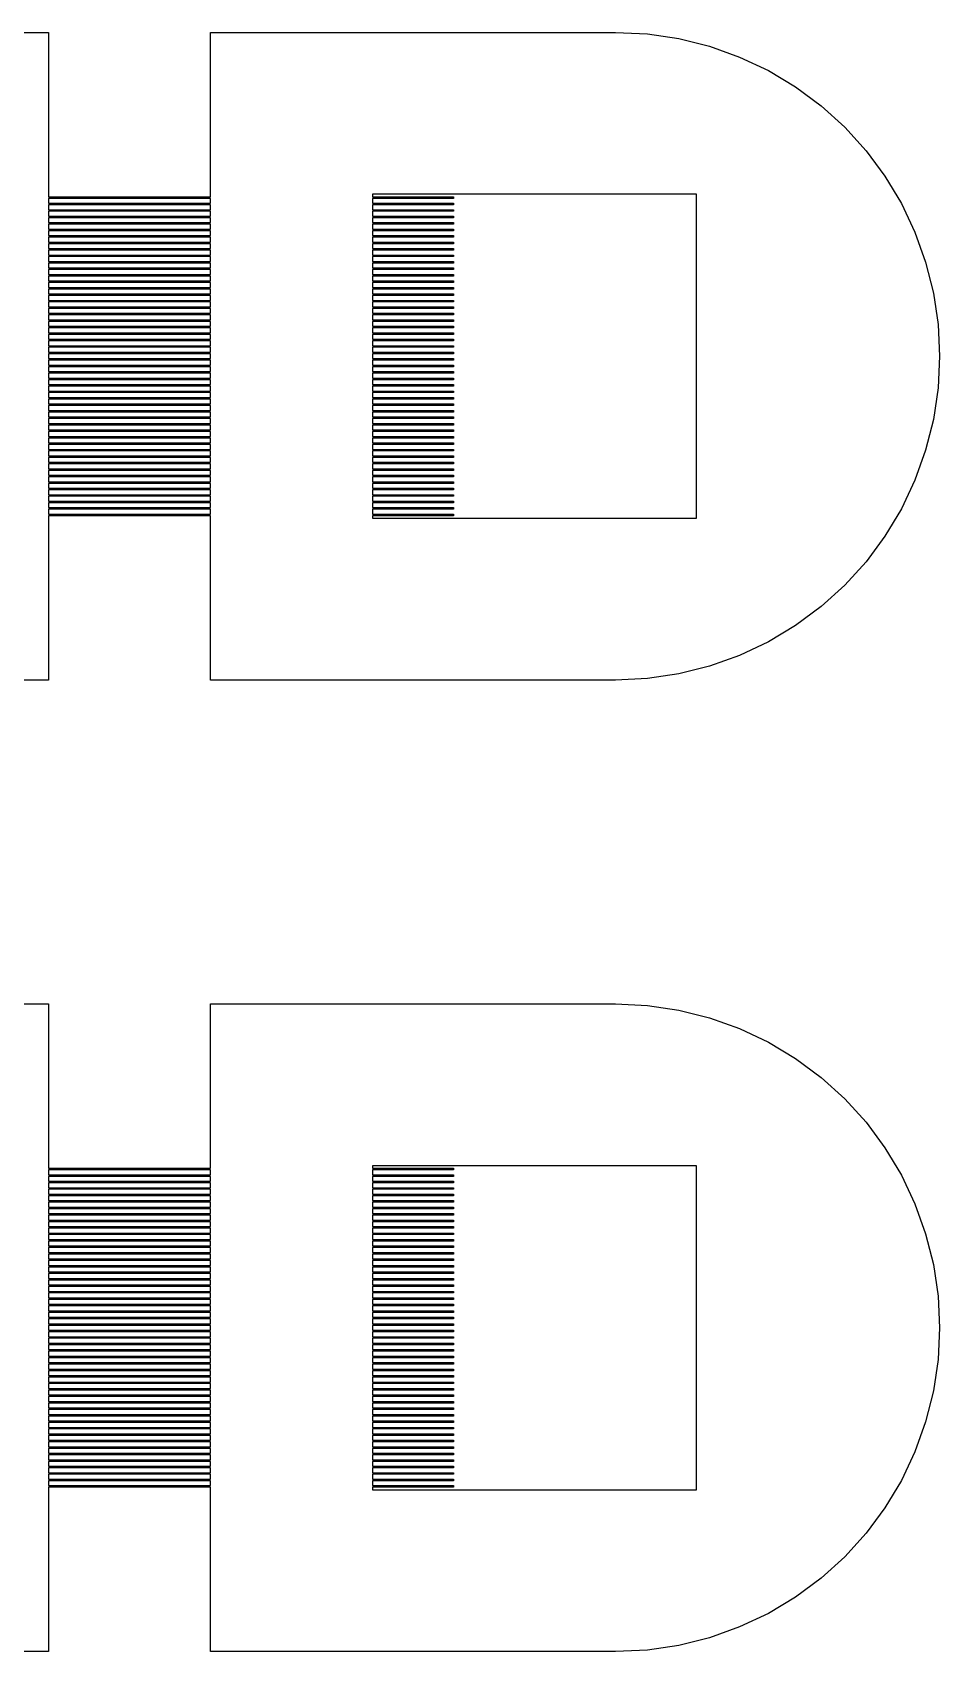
# Model space of a CAD drawing. Extents: x -16 to 83, y -18 to 83.
# Drawn here: x 40.4 to 46, y 18.5 to 28.5 of the extents above; entities that cross this region are included whole.
import ezdxf

# ---------------------------------------------------------------- set-up
doc = ezdxf.new("R2010")
doc.units = 0

msp = doc.modelspace()

# ---------------------------------------------------------------- linework, layer by layer
for p, q in [((38, 28.5), (40.5, 28.5)), ((40.5, 28.5), (40.5, 27.485)), ((41.5, 27.485), (41.5, 28.5)), ((41.5, 28.5), (44, 28.5)), ((44, 28.5), (44.196, 28.4904)), ((44.196, 28.4904), (44.3902, 28.4616)), ((44.3902, 28.4616), (44.5806, 28.4139)), ((44.5806, 28.4139), (44.7654, 28.3477)), ((44.7654, 28.3477), (44.9428, 28.2638)), ((44.9428, 28.2638), (45.1111, 28.1629)), ((45.1111, 28.1629), (45.2688, 28.046)), ((45.2688, 28.046), (45.4142, 27.9142)), ((45.4142, 27.9142), (45.546, 27.7688)), ((45.546, 27.7688), (45.6629, 27.6111)), ((45.6629, 27.6111), (45.7638, 27.4428)), ((44.5, 27.5), (42.5, 27.5)), ((42.5, 27.5), (42.5, 27.485)), ((44.5, 25.5), (44.5, 27.5)), ((40.5, 27.485), (41.5, 27.485)), ((41.5, 27.475), (40.5, 27.475)), ((40.5, 27.475), (40.5, 27.445)), ((40.5, 27.445), (41.5, 27.445)), ((41.5, 27.435), (40.5, 27.435)), ((40.5, 27.435), (40.5, 27.405)), ((40.5, 27.405), (41.5, 27.405)), ((41.5, 27.445), (41.5, 27.475)), ((41.5, 27.405), (41.5, 27.435)), ((42.5, 27.485), (43, 27.485)), ((43, 27.475), (42.5, 27.475)), ((42.5, 27.475), (42.5, 27.445)), ((42.5, 27.445), (43, 27.445)), ((43, 27.435), (42.5, 27.435)), ((42.5, 27.435), (42.5, 27.405)), ((42.5, 27.405), (43, 27.405)), ((43, 27.485), (43, 27.475)), ((43, 27.445), (43, 27.435)), ((43, 27.405), (43, 27.395)), ((45.7638, 27.4428), (45.8477, 27.2654)), ((41.5, 27.395), (40.5, 27.395)), ((40.5, 27.395), (40.5, 27.365)), ((40.5, 27.365), (41.5, 27.365)), ((41.5, 27.355), (40.5, 27.355)), ((40.5, 27.355), (40.5, 27.325)), ((40.5, 27.325), (41.5, 27.325)), ((41.5, 27.315), (40.5, 27.315)), ((40.5, 27.315), (40.5, 27.285)), ((41.5, 27.365), (41.5, 27.395)), ((41.5, 27.325), (41.5, 27.355)), ((41.5, 27.285), (41.5, 27.315)), ((43, 27.395), (42.5, 27.395)), ((42.5, 27.395), (42.5, 27.365)), ((42.5, 27.365), (43, 27.365)), ((43, 27.355), (42.5, 27.355)), ((42.5, 27.355), (42.5, 27.325)), ((42.5, 27.325), (43, 27.325)), ((43, 27.315), (42.5, 27.315)), ((42.5, 27.315), (42.5, 27.285)), ((43, 27.365), (43, 27.355)), ((43, 27.325), (43, 27.315)), ((40.5, 27.285), (41.5, 27.285)), ((41.5, 27.275), (40.5, 27.275)), ((40.5, 27.275), (40.5, 27.245)), ((40.5, 27.245), (41.5, 27.245)), ((41.5, 27.235), (40.5, 27.235)), ((40.5, 27.235), (40.5, 27.205)), ((40.5, 27.205), (41.5, 27.205)), ((41.5, 27.245), (41.5, 27.275)), ((41.5, 27.205), (41.5, 27.235)), ((42.5, 27.285), (43, 27.285)), ((43, 27.275), (42.5, 27.275)), ((42.5, 27.275), (42.5, 27.245)), ((42.5, 27.245), (43, 27.245)), ((43, 27.235), (42.5, 27.235)), ((42.5, 27.235), (42.5, 27.205)), ((42.5, 27.205), (43, 27.205)), ((43, 27.285), (43, 27.275)), ((43, 27.245), (43, 27.235)), ((43, 27.205), (43, 27.195)), ((45.8477, 27.2654), (45.9139, 27.0806)), ((41.5, 27.195), (40.5, 27.195)), ((40.5, 27.195), (40.5, 27.165)), ((40.5, 27.165), (41.5, 27.165)), ((41.5, 27.155), (40.5, 27.155)), ((40.5, 27.155), (40.5, 27.125)), ((40.5, 27.125), (41.5, 27.125)), ((41.5, 27.115), (40.5, 27.115)), ((40.5, 27.115), (40.5, 27.085)), ((41.5, 27.165), (41.5, 27.195)), ((41.5, 27.125), (41.5, 27.155)), ((41.5, 27.085), (41.5, 27.115)), ((43, 27.195), (42.5, 27.195)), ((42.5, 27.195), (42.5, 27.165)), ((42.5, 27.165), (43, 27.165)), ((43, 27.155), (42.5, 27.155)), ((42.5, 27.155), (42.5, 27.125)), ((42.5, 27.125), (43, 27.125)), ((43, 27.115), (42.5, 27.115)), ((42.5, 27.115), (42.5, 27.085)), ((43, 27.165), (43, 27.155)), ((43, 27.125), (43, 27.115)), ((40.5, 27.085), (41.5, 27.085)), ((41.5, 27.075), (40.5, 27.075)), ((40.5, 27.075), (40.5, 27.045)), ((40.5, 27.045), (41.5, 27.045)), ((41.5, 27.035), (40.5, 27.035)), ((40.5, 27.035), (40.5, 27.005)), ((40.5, 27.005), (41.5, 27.005)), ((41.5, 27.045), (41.5, 27.075)), ((41.5, 27.005), (41.5, 27.035)), ((42.5, 27.085), (43, 27.085)), ((43, 27.075), (42.5, 27.075)), ((42.5, 27.075), (42.5, 27.045)), ((42.5, 27.045), (43, 27.045)), ((43, 27.035), (42.5, 27.035)), ((42.5, 27.035), (42.5, 27.005)), ((42.5, 27.005), (43, 27.005)), ((43, 27.085), (43, 27.075)), ((43, 27.045), (43, 27.035)), ((43, 27.005), (43, 26.995)), ((45.9139, 27.0806), (45.9616, 26.8902)), ((41.5, 26.995), (40.5, 26.995)), ((40.5, 26.995), (40.5, 26.965)), ((40.5, 26.965), (41.5, 26.965)), ((41.5, 26.955), (40.5, 26.955)), ((40.5, 26.955), (40.5, 26.925)), ((40.5, 26.925), (41.5, 26.925)), ((41.5, 26.915), (40.5, 26.915)), ((40.5, 26.915), (40.5, 26.885)), ((41.5, 26.965), (41.5, 26.995)), ((41.5, 26.925), (41.5, 26.955)), ((41.5, 26.885), (41.5, 26.915)), ((43, 26.995), (42.5, 26.995)), ((42.5, 26.995), (42.5, 26.965)), ((42.5, 26.965), (43, 26.965)), ((43, 26.955), (42.5, 26.955)), ((42.5, 26.955), (42.5, 26.925)), ((42.5, 26.925), (43, 26.925)), ((43, 26.915), (42.5, 26.915)), ((42.5, 26.915), (42.5, 26.885)), ((43, 26.965), (43, 26.955)), ((43, 26.925), (43, 26.915)), ((40.5, 26.885), (41.5, 26.885)), ((41.5, 26.875), (40.5, 26.875)), ((40.5, 26.875), (40.5, 26.845)), ((40.5, 26.845), (41.5, 26.845)), ((41.5, 26.835), (40.5, 26.835)), ((40.5, 26.835), (40.5, 26.805)), ((40.5, 26.805), (41.5, 26.805)), ((41.5, 26.845), (41.5, 26.875)), ((41.5, 26.805), (41.5, 26.835)), ((42.5, 26.885), (43, 26.885)), ((43, 26.875), (42.5, 26.875)), ((42.5, 26.875), (42.5, 26.845)), ((42.5, 26.845), (43, 26.845)), ((43, 26.835), (42.5, 26.835)), ((42.5, 26.835), (42.5, 26.805)), ((42.5, 26.805), (43, 26.805)), ((43, 26.885), (43, 26.875)), ((43, 26.845), (43, 26.835)), ((43, 26.805), (43, 26.795)), ((45.9616, 26.8902), (45.9904, 26.696)), ((41.5, 26.795), (40.5, 26.795)), ((40.5, 26.795), (40.5, 26.765)), ((40.5, 26.765), (41.5, 26.765)), ((41.5, 26.755), (40.5, 26.755)), ((40.5, 26.755), (40.5, 26.725)), ((40.5, 26.725), (41.5, 26.725)), ((41.5, 26.715), (40.5, 26.715)), ((40.5, 26.715), (40.5, 26.685)), ((41.5, 26.765), (41.5, 26.795)), ((41.5, 26.725), (41.5, 26.755)), ((41.5, 26.685), (41.5, 26.715)), ((43, 26.795), (42.5, 26.795)), ((42.5, 26.795), (42.5, 26.765)), ((42.5, 26.765), (43, 26.765)), ((43, 26.755), (42.5, 26.755)), ((42.5, 26.755), (42.5, 26.725)), ((42.5, 26.725), (43, 26.725)), ((43, 26.715), (42.5, 26.715)), ((42.5, 26.715), (42.5, 26.685)), ((43, 26.765), (43, 26.755)), ((43, 26.725), (43, 26.715)), ((40.5, 26.685), (41.5, 26.685)), ((41.5, 26.675), (40.5, 26.675)), ((40.5, 26.675), (40.5, 26.645)), ((40.5, 26.645), (41.5, 26.645)), ((41.5, 26.635), (40.5, 26.635)), ((40.5, 26.635), (40.5, 26.605)), ((40.5, 26.605), (41.5, 26.605)), ((41.5, 26.645), (41.5, 26.675)), ((41.5, 26.605), (41.5, 26.635)), ((42.5, 26.685), (43, 26.685)), ((43, 26.675), (42.5, 26.675)), ((42.5, 26.675), (42.5, 26.645)), ((42.5, 26.645), (43, 26.645)), ((43, 26.635), (42.5, 26.635)), ((42.5, 26.635), (42.5, 26.605)), ((42.5, 26.605), (43, 26.605)), ((43, 26.685), (43, 26.675)), ((43, 26.645), (43, 26.635)), ((43, 26.605), (43, 26.595)), ((45.9904, 26.696), (46, 26.5)), ((41.5, 26.595), (40.5, 26.595)), ((40.5, 26.595), (40.5, 26.565)), ((40.5, 26.565), (41.5, 26.565)), ((41.5, 26.555), (40.5, 26.555)), ((40.5, 26.555), (40.5, 26.525)), ((40.5, 26.525), (41.5, 26.525)), ((41.5, 26.515), (40.5, 26.515)), ((40.5, 26.515), (40.5, 26.485)), ((41.5, 26.565), (41.5, 26.595)), ((41.5, 26.525), (41.5, 26.555)), ((41.5, 26.485), (41.5, 26.515)), ((43, 26.595), (42.5, 26.595)), ((42.5, 26.595), (42.5, 26.565)), ((42.5, 26.565), (43, 26.565)), ((43, 26.555), (42.5, 26.555)), ((42.5, 26.555), (42.5, 26.525)), ((42.5, 26.525), (43, 26.525)), ((43, 26.515), (42.5, 26.515)), ((42.5, 26.515), (42.5, 26.485)), ((43, 26.565), (43, 26.555)), ((43, 26.525), (43, 26.515)), ((46, 26.5), (45.9904, 26.304)), ((40.5, 26.485), (41.5, 26.485)), ((41.5, 26.475), (40.5, 26.475)), ((40.5, 26.475), (40.5, 26.445)), ((40.5, 26.445), (41.5, 26.445)), ((41.5, 26.435), (40.5, 26.435)), ((40.5, 26.435), (40.5, 26.405)), ((40.5, 26.405), (41.5, 26.405)), ((41.5, 26.445), (41.5, 26.475)), ((41.5, 26.405), (41.5, 26.435)), ((42.5, 26.485), (43, 26.485)), ((43, 26.475), (42.5, 26.475)), ((42.5, 26.475), (42.5, 26.445)), ((42.5, 26.445), (43, 26.445)), ((43, 26.435), (42.5, 26.435)), ((42.5, 26.435), (42.5, 26.405)), ((42.5, 26.405), (43, 26.405)), ((43, 26.485), (43, 26.475)), ((43, 26.445), (43, 26.435)), ((43, 26.405), (43, 26.395)), ((41.5, 26.395), (40.5, 26.395)), ((40.5, 26.395), (40.5, 26.365)), ((40.5, 26.365), (41.5, 26.365)), ((41.5, 26.355), (40.5, 26.355)), ((40.5, 26.355), (40.5, 26.325)), ((40.5, 26.325), (41.5, 26.325)), ((41.5, 26.315), (40.5, 26.315)), ((40.5, 26.315), (40.5, 26.285)), ((41.5, 26.365), (41.5, 26.395)), ((41.5, 26.325), (41.5, 26.355)), ((41.5, 26.285), (41.5, 26.315)), ((43, 26.395), (42.5, 26.395)), ((42.5, 26.395), (42.5, 26.365)), ((42.5, 26.365), (43, 26.365)), ((43, 26.355), (42.5, 26.355)), ((42.5, 26.355), (42.5, 26.325)), ((42.5, 26.325), (43, 26.325)), ((43, 26.315), (42.5, 26.315)), ((42.5, 26.315), (42.5, 26.285)), ((43, 26.365), (43, 26.355)), ((43, 26.325), (43, 26.315)), ((45.9904, 26.304), (45.9616, 26.1098)), ((40.5, 26.285), (41.5, 26.285)), ((41.5, 26.275), (40.5, 26.275)), ((40.5, 26.275), (40.5, 26.245)), ((40.5, 26.245), (41.5, 26.245)), ((41.5, 26.235), (40.5, 26.235)), ((40.5, 26.235), (40.5, 26.205)), ((40.5, 26.205), (41.5, 26.205)), ((41.5, 26.245), (41.5, 26.275)), ((41.5, 26.205), (41.5, 26.235)), ((42.5, 26.285), (43, 26.285)), ((43, 26.275), (42.5, 26.275)), ((42.5, 26.275), (42.5, 26.245)), ((42.5, 26.245), (43, 26.245)), ((43, 26.235), (42.5, 26.235)), ((42.5, 26.235), (42.5, 26.205)), ((42.5, 26.205), (43, 26.205)), ((43, 26.285), (43, 26.275)), ((43, 26.245), (43, 26.235)), ((43, 26.205), (43, 26.195)), ((41.5, 26.195), (40.5, 26.195)), ((40.5, 26.195), (40.5, 26.165)), ((40.5, 26.165), (41.5, 26.165)), ((41.5, 26.155), (40.5, 26.155)), ((40.5, 26.155), (40.5, 26.125)), ((40.5, 26.125), (41.5, 26.125)), ((41.5, 26.115), (40.5, 26.115)), ((40.5, 26.115), (40.5, 26.085)), ((41.5, 26.165), (41.5, 26.195)), ((41.5, 26.125), (41.5, 26.155)), ((41.5, 26.085), (41.5, 26.115)), ((43, 26.195), (42.5, 26.195)), ((42.5, 26.195), (42.5, 26.165)), ((42.5, 26.165), (43, 26.165)), ((43, 26.155), (42.5, 26.155)), ((42.5, 26.155), (42.5, 26.125)), ((42.5, 26.125), (43, 26.125)), ((43, 26.115), (42.5, 26.115)), ((42.5, 26.115), (42.5, 26.085)), ((43, 26.165), (43, 26.155)), ((43, 26.125), (43, 26.115)), ((45.9616, 26.1098), (45.9139, 25.9194)), ((40.5, 26.085), (41.5, 26.085)), ((41.5, 26.075), (40.5, 26.075)), ((40.5, 26.075), (40.5, 26.045)), ((40.5, 26.045), (41.5, 26.045)), ((41.5, 26.035), (40.5, 26.035)), ((40.5, 26.035), (40.5, 26.005)), ((40.5, 26.005), (41.5, 26.005)), ((41.5, 26.045), (41.5, 26.075)), ((41.5, 26.005), (41.5, 26.035)), ((42.5, 26.085), (43, 26.085)), ((43, 26.075), (42.5, 26.075)), ((42.5, 26.075), (42.5, 26.045)), ((42.5, 26.045), (43, 26.045)), ((43, 26.035), (42.5, 26.035)), ((42.5, 26.035), (42.5, 26.005)), ((42.5, 26.005), (43, 26.005)), ((43, 26.085), (43, 26.075)), ((43, 26.045), (43, 26.035)), ((43, 26.005), (43, 25.995)), ((41.5, 25.995), (40.5, 25.995)), ((40.5, 25.995), (40.5, 25.965)), ((40.5, 25.965), (41.5, 25.965)), ((41.5, 25.955), (40.5, 25.955)), ((40.5, 25.955), (40.5, 25.925)), ((40.5, 25.925), (41.5, 25.925)), ((41.5, 25.915), (40.5, 25.915)), ((40.5, 25.915), (40.5, 25.885)), ((41.5, 25.965), (41.5, 25.995)), ((41.5, 25.925), (41.5, 25.955)), ((41.5, 25.885), (41.5, 25.915)), ((43, 25.995), (42.5, 25.995)), ((42.5, 25.995), (42.5, 25.965)), ((42.5, 25.965), (43, 25.965)), ((43, 25.955), (42.5, 25.955)), ((42.5, 25.955), (42.5, 25.925)), ((42.5, 25.925), (43, 25.925)), ((43, 25.915), (42.5, 25.915)), ((42.5, 25.915), (42.5, 25.885)), ((43, 25.965), (43, 25.955)), ((43, 25.925), (43, 25.915)), ((45.9139, 25.9194), (45.8477, 25.7346)), ((40.5, 25.885), (41.5, 25.885)), ((41.5, 25.875), (40.5, 25.875)), ((40.5, 25.875), (40.5, 25.845)), ((40.5, 25.845), (41.5, 25.845)), ((41.5, 25.835), (40.5, 25.835)), ((40.5, 25.835), (40.5, 25.805)), ((40.5, 25.805), (41.5, 25.805)), ((41.5, 25.845), (41.5, 25.875)), ((41.5, 25.805), (41.5, 25.835)), ((42.5, 25.885), (43, 25.885)), ((43, 25.875), (42.5, 25.875)), ((42.5, 25.875), (42.5, 25.845)), ((42.5, 25.845), (43, 25.845)), ((43, 25.835), (42.5, 25.835)), ((42.5, 25.835), (42.5, 25.805)), ((42.5, 25.805), (43, 25.805)), ((43, 25.885), (43, 25.875)), ((43, 25.845), (43, 25.835)), ((43, 25.805), (43, 25.795)), ((41.5, 25.795), (40.5, 25.795)), ((40.5, 25.795), (40.5, 25.765)), ((40.5, 25.765), (41.5, 25.765)), ((41.5, 25.755), (40.5, 25.755)), ((40.5, 25.755), (40.5, 25.725)), ((40.5, 25.725), (41.5, 25.725)), ((41.5, 25.715), (40.5, 25.715)), ((40.5, 25.715), (40.5, 25.685)), ((41.5, 25.765), (41.5, 25.795)), ((41.5, 25.725), (41.5, 25.755)), ((41.5, 25.685), (41.5, 25.715)), ((43, 25.795), (42.5, 25.795)), ((42.5, 25.795), (42.5, 25.765)), ((42.5, 25.765), (43, 25.765)), ((43, 25.755), (42.5, 25.755)), ((42.5, 25.755), (42.5, 25.725)), ((42.5, 25.725), (43, 25.725)), ((43, 25.715), (42.5, 25.715)), ((42.5, 25.715), (42.5, 25.685)), ((43, 25.765), (43, 25.755)), ((43, 25.725), (43, 25.715)), ((45.8477, 25.7346), (45.7638, 25.5572)), ((40.5, 25.685), (41.5, 25.685)), ((41.5, 25.675), (40.5, 25.675)), ((40.5, 25.675), (40.5, 25.645)), ((40.5, 25.645), (41.5, 25.645)), ((41.5, 25.635), (40.5, 25.635)), ((40.5, 25.635), (40.5, 25.605)), ((40.5, 25.605), (41.5, 25.605)), ((41.5, 25.645), (41.5, 25.675)), ((41.5, 25.605), (41.5, 25.635)), ((42.5, 25.685), (43, 25.685)), ((43, 25.675), (42.5, 25.675)), ((42.5, 25.675), (42.5, 25.645)), ((42.5, 25.645), (43, 25.645)), ((43, 25.635), (42.5, 25.635)), ((42.5, 25.635), (42.5, 25.605)), ((42.5, 25.605), (43, 25.605)), ((43, 25.685), (43, 25.675)), ((43, 25.645), (43, 25.635)), ((43, 25.605), (43, 25.595)), ((41.5, 25.595), (40.5, 25.595)), ((40.5, 25.595), (40.5, 25.565)), ((40.5, 25.565), (41.5, 25.565)), ((41.5, 25.555), (40.5, 25.555)), ((40.5, 25.555), (40.5, 25.525)), ((40.5, 25.525), (41.5, 25.525)), ((41.5, 25.515), (40.5, 25.515)), ((40.5, 25.515), (40.5, 24.5)), ((41.5, 25.565), (41.5, 25.595)), ((41.5, 25.525), (41.5, 25.555)), ((41.5, 24.5), (41.5, 25.515)), ((43, 25.595), (42.5, 25.595)), ((42.5, 25.595), (42.5, 25.565)), ((42.5, 25.565), (43, 25.565)), ((43, 25.555), (42.5, 25.555)), ((42.5, 25.555), (42.5, 25.525)), ((42.5, 25.525), (43, 25.525)), ((43, 25.515), (42.5, 25.515)), ((42.5, 25.515), (42.5, 25.5)), ((42.5, 25.5), (44.5, 25.5)), ((43, 25.565), (43, 25.555)), ((43, 25.525), (43, 25.515)), ((45.7638, 25.5572), (45.6629, 25.3889)), ((45.6629, 25.3889), (45.546, 25.2312)), ((45.546, 25.2312), (45.4142, 25.0858)), ((45.4142, 25.0858), (45.2688, 24.954)), ((45.2688, 24.954), (45.1111, 24.8371)), ((45.1111, 24.8371), (44.9428, 24.7362)), ((44.9428, 24.7362), (44.7654, 24.6523)), ((44.7654, 24.6523), (44.5806, 24.5861)), ((40.5, 24.5), (38, 24.5)), ((44, 24.5), (41.5, 24.5)), ((44.196, 24.5096), (44, 24.5)), ((44.3902, 24.5384), (44.196, 24.5096)), ((44.5806, 24.5861), (44.3902, 24.5384)), ((38, 22.5), (40.5, 22.5)), ((40.5, 22.5), (40.5, 21.485)), ((41.5, 21.485), (41.5, 22.5)), ((41.5, 22.5), (44, 22.5)), ((44, 22.5), (44.196, 22.4904)), ((44.196, 22.4904), (44.3902, 22.4616)), ((44.3902, 22.4616), (44.5806, 22.4139)), ((44.5806, 22.4139), (44.7654, 22.3477)), ((44.7654, 22.3477), (44.9428, 22.2638)), ((44.9428, 22.2638), (45.1111, 22.1629)), ((45.1111, 22.1629), (45.2688, 22.046)), ((45.2688, 22.046), (45.4142, 21.9142)), ((45.4142, 21.9142), (45.546, 21.7688)), ((45.546, 21.7688), (45.6629, 21.6111)), ((45.6629, 21.6111), (45.7638, 21.4428)), ((44.5, 21.5), (42.5, 21.5)), ((42.5, 21.5), (42.5, 21.485)), ((44.5, 19.5), (44.5, 21.5)), ((40.5, 21.485), (41.5, 21.485)), ((41.5, 21.475), (40.5, 21.475)), ((40.5, 21.475), (40.5, 21.445)), ((40.5, 21.445), (41.5, 21.445)), ((41.5, 21.435), (40.5, 21.435)), ((40.5, 21.435), (40.5, 21.405)), ((40.5, 21.405), (41.5, 21.405)), ((41.5, 21.445), (41.5, 21.475)), ((41.5, 21.405), (41.5, 21.435)), ((42.5, 21.485), (43, 21.485)), ((43, 21.475), (42.5, 21.475)), ((42.5, 21.475), (42.5, 21.445)), ((42.5, 21.445), (43, 21.445)), ((43, 21.435), (42.5, 21.435)), ((42.5, 21.435), (42.5, 21.405)), ((42.5, 21.405), (43, 21.405)), ((43, 21.485), (43, 21.475)), ((43, 21.445), (43, 21.435)), ((43, 21.405), (43, 21.395)), ((45.7638, 21.4428), (45.8477, 21.2654)), ((41.5, 21.395), (40.5, 21.395)), ((40.5, 21.395), (40.5, 21.365)), ((40.5, 21.365), (41.5, 21.365)), ((41.5, 21.355), (40.5, 21.355)), ((40.5, 21.355), (40.5, 21.325)), ((40.5, 21.325), (41.5, 21.325)), ((41.5, 21.315), (40.5, 21.315)), ((40.5, 21.315), (40.5, 21.285)), ((41.5, 21.365), (41.5, 21.395)), ((41.5, 21.325), (41.5, 21.355)), ((41.5, 21.285), (41.5, 21.315)), ((43, 21.395), (42.5, 21.395)), ((42.5, 21.395), (42.5, 21.365)), ((42.5, 21.365), (43, 21.365)), ((43, 21.355), (42.5, 21.355)), ((42.5, 21.355), (42.5, 21.325)), ((42.5, 21.325), (43, 21.325)), ((43, 21.315), (42.5, 21.315)), ((42.5, 21.315), (42.5, 21.285)), ((43, 21.365), (43, 21.355)), ((43, 21.325), (43, 21.315)), ((40.5, 21.285), (41.5, 21.285)), ((41.5, 21.275), (40.5, 21.275)), ((40.5, 21.275), (40.5, 21.245)), ((40.5, 21.245), (41.5, 21.245)), ((41.5, 21.235), (40.5, 21.235)), ((40.5, 21.235), (40.5, 21.205)), ((40.5, 21.205), (41.5, 21.205)), ((41.5, 21.245), (41.5, 21.275)), ((41.5, 21.205), (41.5, 21.235)), ((42.5, 21.285), (43, 21.285)), ((43, 21.275), (42.5, 21.275)), ((42.5, 21.275), (42.5, 21.245)), ((42.5, 21.245), (43, 21.245)), ((43, 21.235), (42.5, 21.235)), ((42.5, 21.235), (42.5, 21.205)), ((42.5, 21.205), (43, 21.205)), ((43, 21.285), (43, 21.275)), ((43, 21.245), (43, 21.235)), ((43, 21.205), (43, 21.195)), ((45.8477, 21.2654), (45.9139, 21.0806)), ((41.5, 21.195), (40.5, 21.195)), ((40.5, 21.195), (40.5, 21.165)), ((40.5, 21.165), (41.5, 21.165)), ((41.5, 21.155), (40.5, 21.155)), ((40.5, 21.155), (40.5, 21.125)), ((40.5, 21.125), (41.5, 21.125)), ((41.5, 21.115), (40.5, 21.115)), ((40.5, 21.115), (40.5, 21.085)), ((41.5, 21.165), (41.5, 21.195)), ((41.5, 21.125), (41.5, 21.155)), ((41.5, 21.085), (41.5, 21.115)), ((43, 21.195), (42.5, 21.195)), ((42.5, 21.195), (42.5, 21.165)), ((42.5, 21.165), (43, 21.165)), ((43, 21.155), (42.5, 21.155)), ((42.5, 21.155), (42.5, 21.125)), ((42.5, 21.125), (43, 21.125)), ((43, 21.115), (42.5, 21.115)), ((42.5, 21.115), (42.5, 21.085)), ((43, 21.165), (43, 21.155)), ((43, 21.125), (43, 21.115)), ((40.5, 21.085), (41.5, 21.085)), ((41.5, 21.075), (40.5, 21.075)), ((40.5, 21.075), (40.5, 21.045)), ((40.5, 21.045), (41.5, 21.045)), ((41.5, 21.035), (40.5, 21.035)), ((40.5, 21.035), (40.5, 21.005)), ((40.5, 21.005), (41.5, 21.005)), ((41.5, 21.045), (41.5, 21.075)), ((41.5, 21.005), (41.5, 21.035)), ((42.5, 21.085), (43, 21.085)), ((43, 21.075), (42.5, 21.075)), ((42.5, 21.075), (42.5, 21.045)), ((42.5, 21.045), (43, 21.045)), ((43, 21.035), (42.5, 21.035)), ((42.5, 21.035), (42.5, 21.005)), ((42.5, 21.005), (43, 21.005)), ((43, 21.085), (43, 21.075)), ((43, 21.045), (43, 21.035)), ((43, 21.005), (43, 20.995)), ((45.9139, 21.0806), (45.9616, 20.8902)), ((41.5, 20.995), (40.5, 20.995)), ((40.5, 20.995), (40.5, 20.965)), ((40.5, 20.965), (41.5, 20.965)), ((41.5, 20.955), (40.5, 20.955)), ((40.5, 20.955), (40.5, 20.925)), ((40.5, 20.925), (41.5, 20.925)), ((41.5, 20.915), (40.5, 20.915)), ((40.5, 20.915), (40.5, 20.885)), ((41.5, 20.965), (41.5, 20.995)), ((41.5, 20.925), (41.5, 20.955)), ((41.5, 20.885), (41.5, 20.915)), ((43, 20.995), (42.5, 20.995)), ((42.5, 20.995), (42.5, 20.965)), ((42.5, 20.965), (43, 20.965)), ((43, 20.955), (42.5, 20.955)), ((42.5, 20.955), (42.5, 20.925)), ((42.5, 20.925), (43, 20.925)), ((43, 20.915), (42.5, 20.915)), ((42.5, 20.915), (42.5, 20.885)), ((43, 20.965), (43, 20.955)), ((43, 20.925), (43, 20.915)), ((40.5, 20.885), (41.5, 20.885)), ((41.5, 20.875), (40.5, 20.875)), ((40.5, 20.875), (40.5, 20.845)), ((40.5, 20.845), (41.5, 20.845)), ((41.5, 20.835), (40.5, 20.835)), ((40.5, 20.835), (40.5, 20.805)), ((40.5, 20.805), (41.5, 20.805)), ((41.5, 20.845), (41.5, 20.875)), ((41.5, 20.805), (41.5, 20.835)), ((42.5, 20.885), (43, 20.885)), ((43, 20.875), (42.5, 20.875)), ((42.5, 20.875), (42.5, 20.845)), ((42.5, 20.845), (43, 20.845)), ((43, 20.835), (42.5, 20.835)), ((42.5, 20.835), (42.5, 20.805)), ((42.5, 20.805), (43, 20.805)), ((43, 20.885), (43, 20.875)), ((43, 20.845), (43, 20.835)), ((43, 20.805), (43, 20.795)), ((45.9616, 20.8902), (45.9904, 20.696)), ((41.5, 20.795), (40.5, 20.795)), ((40.5, 20.795), (40.5, 20.765)), ((40.5, 20.765), (41.5, 20.765)), ((41.5, 20.755), (40.5, 20.755)), ((40.5, 20.755), (40.5, 20.725)), ((40.5, 20.725), (41.5, 20.725)), ((41.5, 20.715), (40.5, 20.715)), ((40.5, 20.715), (40.5, 20.685)), ((41.5, 20.765), (41.5, 20.795)), ((41.5, 20.725), (41.5, 20.755)), ((41.5, 20.685), (41.5, 20.715)), ((43, 20.795), (42.5, 20.795)), ((42.5, 20.795), (42.5, 20.765)), ((42.5, 20.765), (43, 20.765)), ((43, 20.755), (42.5, 20.755)), ((42.5, 20.755), (42.5, 20.725)), ((42.5, 20.725), (43, 20.725)), ((43, 20.715), (42.5, 20.715)), ((42.5, 20.715), (42.5, 20.685)), ((43, 20.765), (43, 20.755)), ((43, 20.725), (43, 20.715)), ((40.5, 20.685), (41.5, 20.685)), ((41.5, 20.675), (40.5, 20.675)), ((40.5, 20.675), (40.5, 20.645)), ((40.5, 20.645), (41.5, 20.645)), ((41.5, 20.635), (40.5, 20.635)), ((40.5, 20.635), (40.5, 20.605)), ((40.5, 20.605), (41.5, 20.605)), ((41.5, 20.645), (41.5, 20.675)), ((41.5, 20.605), (41.5, 20.635)), ((42.5, 20.685), (43, 20.685)), ((43, 20.675), (42.5, 20.675)), ((42.5, 20.675), (42.5, 20.645)), ((42.5, 20.645), (43, 20.645)), ((43, 20.635), (42.5, 20.635)), ((42.5, 20.635), (42.5, 20.605)), ((42.5, 20.605), (43, 20.605)), ((43, 20.685), (43, 20.675)), ((43, 20.645), (43, 20.635)), ((43, 20.605), (43, 20.595)), ((45.9904, 20.696), (46, 20.5)), ((41.5, 20.595), (40.5, 20.595)), ((40.5, 20.595), (40.5, 20.565)), ((40.5, 20.565), (41.5, 20.565)), ((41.5, 20.555), (40.5, 20.555)), ((40.5, 20.555), (40.5, 20.525)), ((40.5, 20.525), (41.5, 20.525)), ((41.5, 20.515), (40.5, 20.515)), ((40.5, 20.515), (40.5, 20.485)), ((41.5, 20.565), (41.5, 20.595)), ((41.5, 20.525), (41.5, 20.555)), ((41.5, 20.485), (41.5, 20.515)), ((43, 20.595), (42.5, 20.595)), ((42.5, 20.595), (42.5, 20.565)), ((42.5, 20.565), (43, 20.565)), ((43, 20.555), (42.5, 20.555)), ((42.5, 20.555), (42.5, 20.525)), ((42.5, 20.525), (43, 20.525)), ((43, 20.515), (42.5, 20.515)), ((42.5, 20.515), (42.5, 20.485)), ((43, 20.565), (43, 20.555)), ((43, 20.525), (43, 20.515)), ((46, 20.5), (45.9904, 20.304)), ((40.5, 20.485), (41.5, 20.485)), ((41.5, 20.475), (40.5, 20.475)), ((40.5, 20.475), (40.5, 20.445)), ((40.5, 20.445), (41.5, 20.445)), ((41.5, 20.435), (40.5, 20.435)), ((40.5, 20.435), (40.5, 20.405)), ((40.5, 20.405), (41.5, 20.405)), ((41.5, 20.445), (41.5, 20.475)), ((41.5, 20.405), (41.5, 20.435)), ((42.5, 20.485), (43, 20.485)), ((43, 20.475), (42.5, 20.475)), ((42.5, 20.475), (42.5, 20.445)), ((42.5, 20.445), (43, 20.445)), ((43, 20.435), (42.5, 20.435)), ((42.5, 20.435), (42.5, 20.405)), ((42.5, 20.405), (43, 20.405)), ((43, 20.485), (43, 20.475)), ((43, 20.445), (43, 20.435)), ((43, 20.405), (43, 20.395)), ((41.5, 20.395), (40.5, 20.395)), ((40.5, 20.395), (40.5, 20.365)), ((40.5, 20.365), (41.5, 20.365)), ((41.5, 20.355), (40.5, 20.355)), ((40.5, 20.355), (40.5, 20.325)), ((40.5, 20.325), (41.5, 20.325)), ((41.5, 20.315), (40.5, 20.315)), ((40.5, 20.315), (40.5, 20.285)), ((41.5, 20.365), (41.5, 20.395)), ((41.5, 20.325), (41.5, 20.355)), ((41.5, 20.285), (41.5, 20.315)), ((43, 20.395), (42.5, 20.395)), ((42.5, 20.395), (42.5, 20.365)), ((42.5, 20.365), (43, 20.365)), ((43, 20.355), (42.5, 20.355)), ((42.5, 20.355), (42.5, 20.325)), ((42.5, 20.325), (43, 20.325)), ((43, 20.315), (42.5, 20.315)), ((42.5, 20.315), (42.5, 20.285)), ((43, 20.365), (43, 20.355)), ((43, 20.325), (43, 20.315)), ((45.9904, 20.304), (45.9616, 20.1098)), ((40.5, 20.285), (41.5, 20.285)), ((41.5, 20.275), (40.5, 20.275)), ((40.5, 20.275), (40.5, 20.245)), ((40.5, 20.245), (41.5, 20.245)), ((41.5, 20.235), (40.5, 20.235)), ((40.5, 20.235), (40.5, 20.205)), ((40.5, 20.205), (41.5, 20.205)), ((41.5, 20.245), (41.5, 20.275)), ((41.5, 20.205), (41.5, 20.235)), ((42.5, 20.285), (43, 20.285)), ((43, 20.275), (42.5, 20.275)), ((42.5, 20.275), (42.5, 20.245)), ((42.5, 20.245), (43, 20.245)), ((43, 20.235), (42.5, 20.235)), ((42.5, 20.235), (42.5, 20.205)), ((42.5, 20.205), (43, 20.205)), ((43, 20.285), (43, 20.275)), ((43, 20.245), (43, 20.235)), ((43, 20.205), (43, 20.195)), ((41.5, 20.195), (40.5, 20.195)), ((40.5, 20.195), (40.5, 20.165)), ((40.5, 20.165), (41.5, 20.165)), ((41.5, 20.155), (40.5, 20.155)), ((40.5, 20.155), (40.5, 20.125)), ((40.5, 20.125), (41.5, 20.125)), ((41.5, 20.115), (40.5, 20.115)), ((40.5, 20.115), (40.5, 20.085)), ((41.5, 20.165), (41.5, 20.195)), ((41.5, 20.125), (41.5, 20.155)), ((41.5, 20.085), (41.5, 20.115)), ((43, 20.195), (42.5, 20.195)), ((42.5, 20.195), (42.5, 20.165)), ((42.5, 20.165), (43, 20.165)), ((43, 20.155), (42.5, 20.155)), ((42.5, 20.155), (42.5, 20.125)), ((42.5, 20.125), (43, 20.125)), ((43, 20.115), (42.5, 20.115)), ((42.5, 20.115), (42.5, 20.085)), ((43, 20.165), (43, 20.155)), ((43, 20.125), (43, 20.115)), ((45.9616, 20.1098), (45.9139, 19.9194)), ((40.5, 20.085), (41.5, 20.085)), ((41.5, 20.075), (40.5, 20.075)), ((40.5, 20.075), (40.5, 20.045)), ((40.5, 20.045), (41.5, 20.045)), ((41.5, 20.035), (40.5, 20.035)), ((40.5, 20.035), (40.5, 20.005)), ((40.5, 20.005), (41.5, 20.005)), ((41.5, 20.045), (41.5, 20.075)), ((41.5, 20.005), (41.5, 20.035)), ((42.5, 20.085), (43, 20.085)), ((43, 20.075), (42.5, 20.075)), ((42.5, 20.075), (42.5, 20.045)), ((42.5, 20.045), (43, 20.045)), ((43, 20.035), (42.5, 20.035)), ((42.5, 20.035), (42.5, 20.005)), ((42.5, 20.005), (43, 20.005)), ((43, 20.085), (43, 20.075)), ((43, 20.045), (43, 20.035)), ((43, 20.005), (43, 19.995)), ((41.5, 19.995), (40.5, 19.995)), ((40.5, 19.995), (40.5, 19.965)), ((40.5, 19.965), (41.5, 19.965)), ((41.5, 19.955), (40.5, 19.955)), ((40.5, 19.955), (40.5, 19.925)), ((40.5, 19.925), (41.5, 19.925)), ((41.5, 19.915), (40.5, 19.915)), ((40.5, 19.915), (40.5, 19.885)), ((41.5, 19.965), (41.5, 19.995)), ((41.5, 19.925), (41.5, 19.955)), ((41.5, 19.885), (41.5, 19.915)), ((43, 19.995), (42.5, 19.995)), ((42.5, 19.995), (42.5, 19.965)), ((42.5, 19.965), (43, 19.965)), ((43, 19.955), (42.5, 19.955)), ((42.5, 19.955), (42.5, 19.925)), ((42.5, 19.925), (43, 19.925)), ((43, 19.915), (42.5, 19.915)), ((42.5, 19.915), (42.5, 19.885)), ((43, 19.965), (43, 19.955)), ((43, 19.925), (43, 19.915)), ((45.9139, 19.9194), (45.8477, 19.7346)), ((40.5, 19.885), (41.5, 19.885)), ((41.5, 19.875), (40.5, 19.875)), ((40.5, 19.875), (40.5, 19.845)), ((40.5, 19.845), (41.5, 19.845)), ((41.5, 19.835), (40.5, 19.835)), ((40.5, 19.835), (40.5, 19.805)), ((40.5, 19.805), (41.5, 19.805)), ((41.5, 19.845), (41.5, 19.875)), ((41.5, 19.805), (41.5, 19.835)), ((42.5, 19.885), (43, 19.885)), ((43, 19.875), (42.5, 19.875)), ((42.5, 19.875), (42.5, 19.845)), ((42.5, 19.845), (43, 19.845)), ((43, 19.835), (42.5, 19.835)), ((42.5, 19.835), (42.5, 19.805)), ((42.5, 19.805), (43, 19.805)), ((43, 19.885), (43, 19.875)), ((43, 19.845), (43, 19.835)), ((43, 19.805), (43, 19.795)), ((41.5, 19.795), (40.5, 19.795)), ((40.5, 19.795), (40.5, 19.765)), ((40.5, 19.765), (41.5, 19.765)), ((41.5, 19.755), (40.5, 19.755)), ((40.5, 19.755), (40.5, 19.725)), ((40.5, 19.725), (41.5, 19.725)), ((41.5, 19.715), (40.5, 19.715)), ((40.5, 19.715), (40.5, 19.685)), ((41.5, 19.765), (41.5, 19.795)), ((41.5, 19.725), (41.5, 19.755)), ((41.5, 19.685), (41.5, 19.715)), ((43, 19.795), (42.5, 19.795)), ((42.5, 19.795), (42.5, 19.765)), ((42.5, 19.765), (43, 19.765)), ((43, 19.755), (42.5, 19.755)), ((42.5, 19.755), (42.5, 19.725)), ((42.5, 19.725), (43, 19.725)), ((43, 19.715), (42.5, 19.715)), ((42.5, 19.715), (42.5, 19.685)), ((43, 19.765), (43, 19.755)), ((43, 19.725), (43, 19.715)), ((45.8477, 19.7346), (45.7638, 19.5572)), ((40.5, 19.685), (41.5, 19.685)), ((41.5, 19.675), (40.5, 19.675)), ((40.5, 19.675), (40.5, 19.645)), ((40.5, 19.645), (41.5, 19.645)), ((41.5, 19.635), (40.5, 19.635)), ((40.5, 19.635), (40.5, 19.605)), ((40.5, 19.605), (41.5, 19.605)), ((41.5, 19.645), (41.5, 19.675)), ((41.5, 19.605), (41.5, 19.635)), ((42.5, 19.685), (43, 19.685)), ((43, 19.675), (42.5, 19.675)), ((42.5, 19.675), (42.5, 19.645)), ((42.5, 19.645), (43, 19.645)), ((43, 19.635), (42.5, 19.635)), ((42.5, 19.635), (42.5, 19.605)), ((42.5, 19.605), (43, 19.605)), ((43, 19.685), (43, 19.675)), ((43, 19.645), (43, 19.635)), ((43, 19.605), (43, 19.595)), ((41.5, 19.595), (40.5, 19.595)), ((40.5, 19.595), (40.5, 19.565)), ((40.5, 19.565), (41.5, 19.565)), ((41.5, 19.555), (40.5, 19.555)), ((40.5, 19.555), (40.5, 19.525)), ((40.5, 19.525), (41.5, 19.525)), ((41.5, 19.515), (40.5, 19.515)), ((40.5, 19.515), (40.5, 18.5)), ((41.5, 19.565), (41.5, 19.595)), ((41.5, 19.525), (41.5, 19.555)), ((41.5, 18.5), (41.5, 19.515)), ((43, 19.595), (42.5, 19.595)), ((42.5, 19.595), (42.5, 19.565)), ((42.5, 19.565), (43, 19.565)), ((43, 19.555), (42.5, 19.555)), ((42.5, 19.555), (42.5, 19.525)), ((42.5, 19.525), (43, 19.525)), ((43, 19.515), (42.5, 19.515)), ((42.5, 19.515), (42.5, 19.5)), ((42.5, 19.5), (44.5, 19.5)), ((43, 19.565), (43, 19.555)), ((43, 19.525), (43, 19.515)), ((45.7638, 19.5572), (45.6629, 19.3889)), ((45.6629, 19.3889), (45.546, 19.2312)), ((45.546, 19.2312), (45.4142, 19.0858)), ((45.4142, 19.0858), (45.2688, 18.954)), ((45.2688, 18.954), (45.1111, 18.8371)), ((45.1111, 18.8371), (44.9428, 18.7362)), ((44.9428, 18.7362), (44.7654, 18.6523)), ((44.7654, 18.6523), (44.5806, 18.5861)), ((40.5, 18.5), (38, 18.5)), ((44, 18.5), (41.5, 18.5)), ((44.196, 18.5096), (44, 18.5)), ((44.3902, 18.5384), (44.196, 18.5096)), ((44.5806, 18.5861), (44.3902, 18.5384))]:
    msp.add_line(p, q)

doc.saveas('drawing.dxf')
